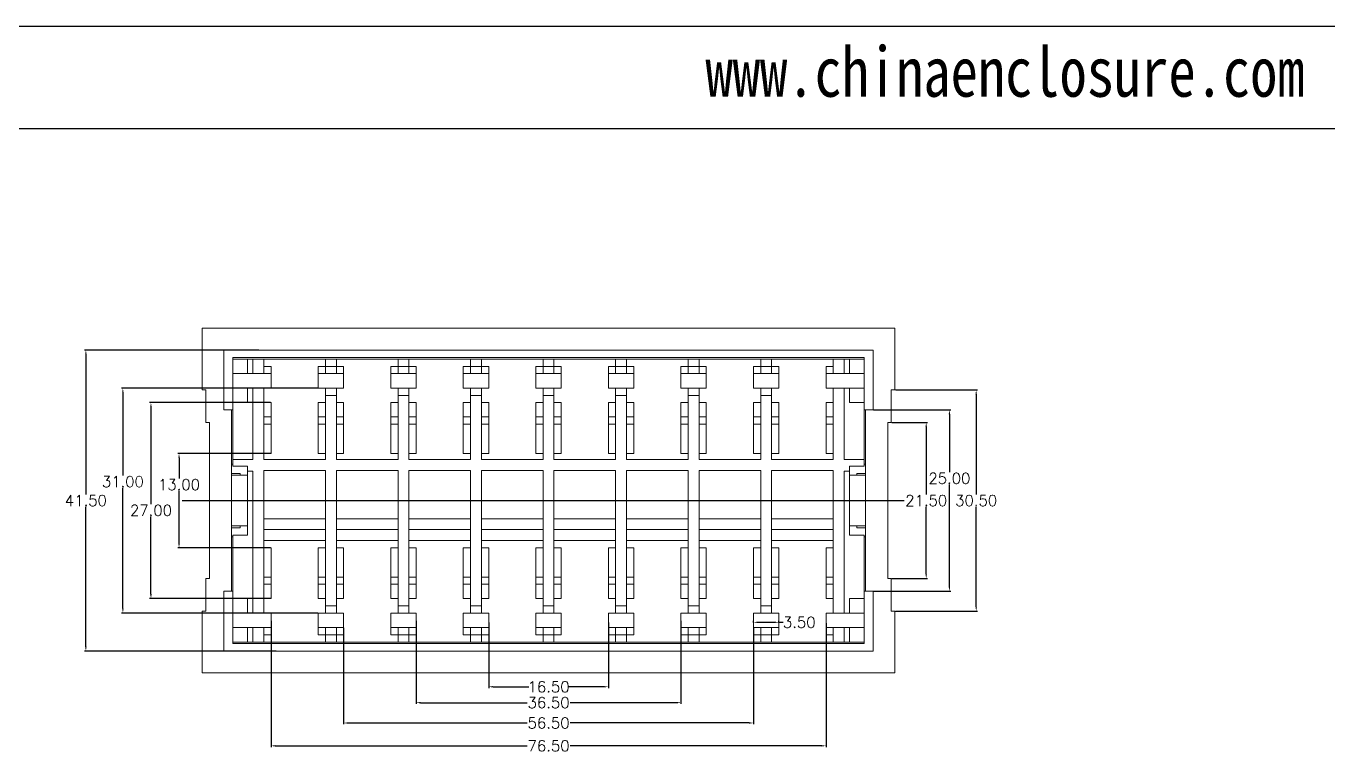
# Model space of a CAD drawing. Header units: inches. Extents: x 1113 to 3281, y 573 to 1166.
# Drawn here: x 1325.4 to 1504.9, y 1065.3 to 1165.5 of the extents above; entities that cross this region are included whole.
import ezdxf

# ---------------------------------------------------------------- set-up
doc = ezdxf.new("R2010")
doc.units = ezdxf.units.IN
doc.layers.add('文字', color=81, linetype='Continuous')
doc.styles.get("Standard").update_dxf_attribs({"font": 'txt', "bigfont": 'gbcbig.shx'})
doc.styles.add('宋体', font='', dxfattribs={"width": 0.8, "height": 3.5})
doc.styles.get('宋体').set_extended_font_data('SimSun')
doc.dimstyles.new('2', dxfattribs={"dimtxt": 1.5, "dimasz": 0.6, "dimexe": 0.18, "dimexo": 0.0625, "dimgap": 0.09, "dimtad": 0, "dimtih": 1, "dimtoh": 1, "dimzin": 0, "dimdsep": 46, "dimtxsty": 'Standard', "dimcen": 0, "dimadec": 0, "dimazin": 2, "dimtfac": 1, "dimtofl": 0, "dimtmove": 0, "dimatfit": 3, "dimfxl": 0, "dimtolj": 1, "dimtzin": 0, "dimarcsym": 0})

# ---------------------------------------------------------------- blocks, each defined once
blk = doc.blocks.new('*D321')
at = {"color": 0, "lineweight": -2, "transparency": 16777216}
for p, q in [((1445.24, 1115.36), (1456.56, 1115.36)), ((1456.38, 1114.76), (1456.38, 1100.95)), ((1456.38, 1085.46), (1456.38, 1099.27)), ((1445.24, 1084.86), (1456.56, 1084.86))]:
    blk.add_line(p, q, dxfattribs=at)
at = {"color": 0, "transparency": 16777216}
for points in [[(1456.28, 1114.76), (1456.48, 1114.76), (1456.38, 1115.36)], [(1456.28, 1085.46), (1456.48, 1085.46), (1456.38, 1084.86)]]:
    blk.add_solid(points, dxfattribs=at)
at = {"layer": 'Defpoints', "color": 0, "transparency": 16777216}
for p in [(1445.18, 1115.36), (1456.38, 1115.36), (1445.18, 1084.86)]:
    blk.add_point(p, dxfattribs=at)
at = {"color": 0, "transparency": 16777216, "insert": (1456.38, 1100.11), "char_height": 1.5, "attachment_point": 5}
blk.add_mtext('\\A1;30.50', dxfattribs=at)
blk = doc.blocks.new('*D322')
at = {"color": 0, "lineweight": -2, "transparency": 16777216}
for p, q in [((1444.74, 1110.86), (1449.67, 1110.86)), ((1449.49, 1110.26), (1449.49, 1100.95)), ((1449.49, 1089.96), (1449.49, 1099.27)), ((1444.74, 1089.36), (1449.67, 1089.36))]:
    blk.add_line(p, q, dxfattribs=at)
at = {"color": 0, "transparency": 16777216}
for points in [[(1449.39, 1110.26), (1449.59, 1110.26), (1449.49, 1110.86)], [(1449.39, 1089.96), (1449.59, 1089.96), (1449.49, 1089.36)]]:
    blk.add_solid(points, dxfattribs=at)
at = {"layer": 'Defpoints', "color": 0, "transparency": 16777216}
for p in [(1444.68, 1110.86), (1449.49, 1110.86), (1444.68, 1089.36)]:
    blk.add_point(p, dxfattribs=at)
at = {"color": 0, "transparency": 16777216, "insert": (1449.49, 1100.11), "char_height": 1.5, "attachment_point": 5}
blk.add_mtext('\\A1;21.50', dxfattribs=at)
blk = doc.blocks.new('*D323')
at = {"color": 0, "lineweight": -2, "transparency": 16777216}
for p, q in [((1442.24, 1112.61), (1452.87, 1112.61)), ((1452.69, 1112.01), (1452.69, 1104.01)), ((1452.69, 1088.21), (1452.69, 1102.33)), ((1442.24, 1087.61), (1452.87, 1087.61))]:
    blk.add_line(p, q, dxfattribs=at)
at = {"color": 0, "transparency": 16777216}
for points in [[(1452.59, 1112.01), (1452.79, 1112.01), (1452.69, 1112.61)], [(1452.59, 1088.21), (1452.79, 1088.21), (1452.69, 1087.61)]]:
    blk.add_solid(points, dxfattribs=at)
at = {"layer": 'Defpoints', "color": 0, "transparency": 16777216}
for p in [(1442.18, 1112.61), (1452.69, 1112.61), (1442.18, 1087.61)]:
    blk.add_point(p, dxfattribs=at)
at = {"color": 0, "transparency": 16777216, "insert": (1452.69, 1103.17), "char_height": 1.5, "attachment_point": 5}
blk.add_mtext('\\A1;25.00', dxfattribs=at)
blk = doc.blocks.new('*D325')
at = {"color": 0, "lineweight": -2, "transparency": 16777216}
for p, q in [((1359.12, 1106.61), (1346.31, 1106.61)), ((1346.49, 1106.01), (1346.49, 1103.15)), ((1346.49, 1094.21), (1346.49, 1101.47)), ((1359.12, 1093.61), (1346.31, 1093.61))]:
    blk.add_line(p, q, dxfattribs=at)
at = {"color": 0, "transparency": 16777216}
for points in [[(1346.39, 1106.01), (1346.59, 1106.01), (1346.49, 1106.61)], [(1346.39, 1094.21), (1346.59, 1094.21), (1346.49, 1093.61)]]:
    blk.add_solid(points, dxfattribs=at)
at = {"layer": 'Defpoints', "color": 0, "transparency": 16777216}
for p in [(1346.49, 1106.61), (1359.18, 1106.61), (1359.18, 1093.61)]:
    blk.add_point(p, dxfattribs=at)
at = {"color": 0, "transparency": 16777216, "insert": (1346.49, 1102.31), "char_height": 1.5, "attachment_point": 5}
blk.add_mtext('\\A1;13.00', dxfattribs=at)
blk = doc.blocks.new('*D326')
at = {"color": 0, "lineweight": -2, "transparency": 16777216}
for p, q in [((1359.12, 1113.61), (1342.44, 1113.61)), ((1342.62, 1113.01), (1342.62, 1099.6)), ((1342.62, 1087.21), (1342.62, 1097.92)), ((1359.12, 1086.61), (1342.44, 1086.61))]:
    blk.add_line(p, q, dxfattribs=at)
at = {"color": 0, "transparency": 16777216}
for points in [[(1342.52, 1113.01), (1342.72, 1113.01), (1342.62, 1113.61)], [(1342.52, 1087.21), (1342.72, 1087.21), (1342.62, 1086.61)]]:
    blk.add_solid(points, dxfattribs=at)
at = {"layer": 'Defpoints', "color": 0, "transparency": 16777216}
for p in [(1342.62, 1113.61), (1359.18, 1113.61), (1359.18, 1086.61)]:
    blk.add_point(p, dxfattribs=at)
at = {"color": 0, "transparency": 16777216, "insert": (1342.62, 1098.76), "char_height": 1.5, "attachment_point": 5}
blk.add_mtext('\\A1;27.00', dxfattribs=at)
blk = doc.blocks.new('*D327')
at = {"color": 0, "lineweight": -2, "transparency": 16777216}
for p, q in [((1365.62, 1115.61), (1338.57, 1115.61)), ((1338.75, 1115.01), (1338.75, 1103.56)), ((1338.75, 1085.21), (1338.75, 1101.88)), ((1365.62, 1084.61), (1338.57, 1084.61))]:
    blk.add_line(p, q, dxfattribs=at)
at = {"color": 0, "transparency": 16777216}
for points in [[(1338.65, 1115.01), (1338.85, 1115.01), (1338.75, 1115.61)], [(1338.65, 1085.21), (1338.85, 1085.21), (1338.75, 1084.61)]]:
    blk.add_solid(points, dxfattribs=at)
at = {"layer": 'Defpoints', "color": 0, "transparency": 16777216}
for p in [(1365.68, 1115.61), (1338.75, 1084.61), (1365.68, 1084.61)]:
    blk.add_point(p, dxfattribs=at)
at = {"color": 0, "transparency": 16777216, "insert": (1338.75, 1102.72), "char_height": 1.5, "attachment_point": 5}
blk.add_mtext('\\A1;31.00', dxfattribs=at)
blk = doc.blocks.new('*D328')
at = {"color": 0, "lineweight": -2, "transparency": 16777216}
for p, q in [((1357.47, 1120.86), (1333.47, 1120.86)), ((1333.65, 1120.26), (1333.65, 1100.95)), ((1333.65, 1079.96), (1333.65, 1099.27)), ((1359.9, 1079.36), (1333.47, 1079.36))]:
    blk.add_line(p, q, dxfattribs=at)
at = {"color": 0, "transparency": 16777216}
for points in [[(1333.55, 1120.26), (1333.75, 1120.26), (1333.65, 1120.86)], [(1333.55, 1079.96), (1333.75, 1079.96), (1333.65, 1079.36)]]:
    blk.add_solid(points, dxfattribs=at)
at = {"layer": 'Defpoints', "color": 0, "transparency": 16777216}
for p in [(1333.65, 1120.86), (1357.53, 1120.86), (1359.96, 1079.36)]:
    blk.add_point(p, dxfattribs=at)
at = {"color": 0, "transparency": 16777216, "insert": (1333.65, 1100.11), "char_height": 1.5, "attachment_point": 5}
blk.add_mtext('\\A1;41.50', dxfattribs=at)
blk = doc.blocks.new('*D331')
at = {"color": 0, "lineweight": -2, "transparency": 16777216}
for p, q in [((1389.18, 1083.3), (1389.18, 1074.26)), ((1405.68, 1083.3), (1405.68, 1074.26)), ((1389.78, 1074.44), (1394.71, 1074.44)), ((1405.08, 1074.44), (1400.14, 1074.44))]:
    blk.add_line(p, q, dxfattribs=at)
at = {"color": 0, "transparency": 16777216}
for points in [[(1389.78, 1074.54), (1389.78, 1074.34), (1389.18, 1074.44)], [(1405.08, 1074.54), (1405.08, 1074.34), (1405.68, 1074.44)]]:
    blk.add_solid(points, dxfattribs=at)
at = {"layer": 'Defpoints', "color": 0, "transparency": 16777216}
for p in [(1389.18, 1083.36), (1405.68, 1083.36), (1405.68, 1074.44)]:
    blk.add_point(p, dxfattribs=at)
at = {"color": 0, "transparency": 16777216, "insert": (1397.43, 1074.44), "char_height": 1.5, "attachment_point": 5}
blk.add_mtext('\\A1;16.50', dxfattribs=at)
blk = doc.blocks.new('*D332')
at = {"color": 0, "lineweight": -2, "transparency": 16777216}
for p, q in [((1379.18, 1083.55), (1379.18, 1072.07)), ((1415.68, 1083.55), (1415.68, 1072.07)), ((1379.78, 1072.25), (1394.46, 1072.25)), ((1415.08, 1072.25), (1400.39, 1072.25))]:
    blk.add_line(p, q, dxfattribs=at)
at = {"color": 0, "transparency": 16777216}
for points in [[(1379.78, 1072.35), (1379.78, 1072.15), (1379.18, 1072.25)], [(1415.08, 1072.35), (1415.08, 1072.15), (1415.68, 1072.25)]]:
    blk.add_solid(points, dxfattribs=at)
at = {"layer": 'Defpoints', "color": 0, "transparency": 16777216}
for p in [(1379.18, 1083.61), (1415.68, 1083.61), (1415.68, 1072.25)]:
    blk.add_point(p, dxfattribs=at)
at = {"color": 0, "transparency": 16777216, "insert": (1397.43, 1072.25), "char_height": 1.5, "attachment_point": 5}
blk.add_mtext('\\A1;36.50', dxfattribs=at)
blk = doc.blocks.new('*D333')
at = {"color": 0, "lineweight": -2, "transparency": 16777216}
for p, q in [((1369.18, 1082.55), (1369.18, 1069.27)), ((1425.68, 1082.55), (1425.68, 1069.27)), ((1369.78, 1069.45), (1394.46, 1069.45)), ((1425.08, 1069.45), (1400.39, 1069.45))]:
    blk.add_line(p, q, dxfattribs=at)
at = {"color": 0, "transparency": 16777216}
for points in [[(1369.78, 1069.55), (1369.78, 1069.35), (1369.18, 1069.45)], [(1425.08, 1069.55), (1425.08, 1069.35), (1425.68, 1069.45)]]:
    blk.add_solid(points, dxfattribs=at)
at = {"layer": 'Defpoints', "color": 0, "transparency": 16777216}
for p in [(1369.18, 1082.61), (1425.68, 1082.61), (1369.18, 1069.45)]:
    blk.add_point(p, dxfattribs=at)
at = {"color": 0, "transparency": 16777216, "insert": (1397.43, 1069.45), "char_height": 1.5, "attachment_point": 5}
blk.add_mtext('\\A1;56.50', dxfattribs=at)
blk = doc.blocks.new('*D334')
at = {"color": 0, "lineweight": -2, "transparency": 16777216}
for p, q in [((1359.18, 1083.55), (1359.18, 1066.12)), ((1435.68, 1083.23), (1435.68, 1066.12)), ((1359.78, 1066.3), (1394.46, 1066.3)), ((1435.08, 1066.3), (1400.39, 1066.3))]:
    blk.add_line(p, q, dxfattribs=at)
at = {"color": 0, "transparency": 16777216}
for points in [[(1359.78, 1066.4), (1359.78, 1066.2), (1359.18, 1066.3)], [(1435.08, 1066.4), (1435.08, 1066.2), (1435.68, 1066.3)]]:
    blk.add_solid(points, dxfattribs=at)
at = {"layer": 'Defpoints', "color": 0, "transparency": 16777216}
for p in [(1359.18, 1083.61), (1435.68, 1083.29), (1359.18, 1066.3)]:
    blk.add_point(p, dxfattribs=at)
at = {"color": 0, "transparency": 16777216, "insert": (1397.43, 1066.3), "char_height": 1.5, "attachment_point": 5}
blk.add_mtext('\\A1;76.50', dxfattribs=at)
blk = doc.blocks.new('*D335')
at = {"color": 0, "lineweight": -2, "transparency": 16777216}
for p, q in [((1425.68, 1083.32), (1425.68, 1083.51)), ((1426.28, 1083.33), (1428.58, 1083.33)), ((1429.18, 1083.32), (1429.18, 1083.51)), ((1429.18, 1083.33), (1429.78, 1083.33))]:
    blk.add_line(p, q, dxfattribs=at)
at = {"color": 0, "transparency": 16777216}
for points in [[(1426.28, 1083.43), (1426.28, 1083.23), (1425.68, 1083.33)], [(1428.58, 1083.43), (1428.58, 1083.23), (1429.18, 1083.33)]]:
    blk.add_solid(points, dxfattribs=at)
at = {"layer": 'Defpoints', "color": 0, "transparency": 16777216}
for p in [(1425.68, 1083.25), (1429.18, 1083.33), (1429.18, 1083.25)]:
    blk.add_point(p, dxfattribs=at)
at = {"color": 0, "transparency": 16777216, "insert": (1431.99, 1083.33), "char_height": 1.5, "attachment_point": 5}
blk.add_mtext('\\A1;3.50', dxfattribs=at)

msp = doc.modelspace()

# ---------------------------------------------------------------- linework, layer by layer
for p, q in [((1113.004, 1165.525), (1951.065, 1165.525)), ((1134.689, 1151.416), (1936.956, 1151.416))]:
    msp.add_line(p, q)
at = {"color": 7, "linetype": 'Continuous', "lineweight": 15}
for p, q in [((1349.68, 1123.862), (1349.68, 1115.362)), ((1445.18, 1123.862), (1349.68, 1123.862)), ((1445.18, 1115.362), (1445.18, 1123.862)), ((1442.18, 1120.862), (1352.68, 1120.862)), ((1352.68, 1120.862), (1352.68, 1112.612)), ((1442.18, 1112.612), (1442.18, 1120.862)), ((1440.93, 1119.812), (1353.93, 1119.812)), ((1353.93, 1112.612), (1353.93, 1119.812)), ((1353.93, 1119.612), (1440.93, 1119.612)), ((1355.93, 1119.612), (1355.93, 1117.612)), ((1356.68, 1117.612), (1356.68, 1119.612)), ((1358.18, 1117.612), (1358.18, 1119.612)), ((1359.18, 1118.612), (1358.18, 1118.612)), ((1359.18, 1117.612), (1359.18, 1118.612)), ((1365.68, 1118.612), (1366.68, 1118.612)), ((1365.68, 1117.612), (1365.68, 1118.612)), ((1366.68, 1119.612), (1366.68, 1118.612)), ((1366.68, 1118.612), (1368.18, 1118.612)), ((1366.68, 1117.612), (1366.68, 1118.612)), ((1368.18, 1118.612), (1368.18, 1119.612)), ((1368.18, 1118.612), (1368.18, 1117.612)), ((1369.18, 1118.612), (1368.18, 1118.612)), ((1369.18, 1117.612), (1369.18, 1118.612)), ((1375.68, 1117.612), (1375.68, 1118.612)), ((1375.68, 1118.612), (1376.68, 1118.612)), ((1376.68, 1119.612), (1376.68, 1118.612)), ((1376.68, 1118.612), (1378.18, 1118.612)), ((1376.68, 1117.612), (1376.68, 1118.612)), ((1378.18, 1118.612), (1378.18, 1119.612)), ((1378.18, 1118.612), (1378.18, 1117.612)), ((1379.18, 1118.612), (1378.18, 1118.612)), ((1379.18, 1117.612), (1379.18, 1118.612)), ((1385.68, 1118.612), (1386.68, 1118.612)), ((1385.68, 1117.612), (1385.68, 1118.612)), ((1386.68, 1119.612), (1386.68, 1118.612)), ((1386.68, 1118.612), (1388.18, 1118.612)), ((1386.68, 1117.612), (1386.68, 1118.612)), ((1388.18, 1118.612), (1388.18, 1119.612)), ((1388.18, 1118.612), (1388.18, 1117.612)), ((1389.18, 1118.612), (1388.18, 1118.612)), ((1389.18, 1117.612), (1389.18, 1118.612)), ((1395.68, 1118.612), (1396.68, 1118.612)), ((1395.68, 1117.612), (1395.68, 1118.612)), ((1396.68, 1119.612), (1396.68, 1118.612)), ((1396.68, 1118.612), (1398.18, 1118.612)), ((1396.68, 1117.612), (1396.68, 1118.612)), ((1398.18, 1119.612), (1398.18, 1118.612)), ((1398.18, 1118.612), (1398.18, 1117.612)), ((1399.18, 1118.612), (1398.18, 1118.612)), ((1399.18, 1117.612), (1399.18, 1118.612)), ((1405.68, 1118.612), (1406.68, 1118.612)), ((1405.68, 1117.612), (1405.68, 1118.612)), ((1406.68, 1118.612), (1406.68, 1119.612)), ((1406.68, 1118.612), (1408.18, 1118.612)), ((1406.68, 1117.612), (1406.68, 1118.612)), ((1408.18, 1119.612), (1408.18, 1118.612)), ((1408.18, 1118.612), (1408.18, 1117.612)), ((1409.18, 1118.612), (1408.18, 1118.612)), ((1409.18, 1117.612), (1409.18, 1118.612)), ((1415.68, 1117.612), (1415.68, 1118.612)), ((1415.68, 1118.612), (1416.68, 1118.612)), ((1416.68, 1118.612), (1416.68, 1119.612)), ((1416.68, 1118.612), (1418.18, 1118.612)), ((1416.68, 1117.612), (1416.68, 1118.612)), ((1418.18, 1119.612), (1418.18, 1118.612)), ((1418.18, 1118.612), (1418.18, 1117.612)), ((1419.18, 1118.612), (1418.18, 1118.612)), ((1419.18, 1117.612), (1419.18, 1118.612)), ((1425.68, 1118.612), (1426.68, 1118.612)), ((1425.68, 1117.612), (1425.68, 1118.612)), ((1426.68, 1118.612), (1426.68, 1119.612)), ((1426.68, 1118.612), (1428.18, 1118.612)), ((1426.68, 1117.612), (1426.68, 1118.612)), ((1428.18, 1119.612), (1428.18, 1118.612)), ((1428.18, 1118.612), (1428.18, 1117.612)), ((1429.18, 1118.612), (1428.18, 1118.612)), ((1429.18, 1117.612), (1429.18, 1118.612)), ((1435.68, 1117.612), (1435.68, 1118.612)), ((1435.68, 1118.612), (1436.68, 1118.612)), ((1436.68, 1117.612), (1436.68, 1119.612)), ((1438.18, 1117.612), (1438.18, 1119.612)), ((1438.93, 1117.612), (1438.93, 1119.612)), ((1440.93, 1119.812), (1440.93, 1112.612)), ((1355.93, 1117.612), (1353.93, 1117.612)), ((1356.68, 1117.612), (1355.93, 1117.612)), ((1356.68, 1117.612), (1358.18, 1117.612)), ((1359.18, 1117.612), (1358.18, 1117.612)), ((1359.18, 1115.612), (1359.18, 1117.612)), ((1365.68, 1117.612), (1366.68, 1117.612)), ((1365.68, 1115.612), (1365.68, 1117.612)), ((1368.18, 1117.612), (1366.68, 1117.612)), ((1369.18, 1117.612), (1368.18, 1117.612)), ((1369.18, 1115.612), (1369.18, 1117.612)), ((1375.68, 1117.612), (1376.68, 1117.612)), ((1375.68, 1115.612), (1375.68, 1117.612)), ((1378.18, 1117.612), (1376.68, 1117.612)), ((1379.18, 1117.612), (1378.18, 1117.612)), ((1379.18, 1115.612), (1379.18, 1117.612)), ((1385.68, 1117.612), (1386.68, 1117.612)), ((1385.68, 1115.612), (1385.68, 1117.612)), ((1388.18, 1117.612), (1386.68, 1117.612)), ((1389.18, 1117.612), (1388.18, 1117.612)), ((1389.18, 1115.612), (1389.18, 1117.612)), ((1395.68, 1117.612), (1396.68, 1117.612)), ((1395.68, 1115.612), (1395.68, 1117.612)), ((1398.18, 1117.612), (1396.68, 1117.612)), ((1399.18, 1117.612), (1398.18, 1117.612)), ((1399.18, 1115.612), (1399.18, 1117.612)), ((1405.68, 1117.612), (1406.68, 1117.612)), ((1405.68, 1115.612), (1405.68, 1117.612)), ((1408.18, 1117.612), (1406.68, 1117.612)), ((1409.18, 1117.612), (1408.18, 1117.612)), ((1409.18, 1115.612), (1409.18, 1117.612)), ((1415.68, 1117.612), (1416.68, 1117.612)), ((1415.68, 1115.612), (1415.68, 1117.612)), ((1418.18, 1117.612), (1416.68, 1117.612)), ((1419.18, 1117.612), (1418.18, 1117.612)), ((1419.18, 1115.612), (1419.18, 1117.612)), ((1425.68, 1117.612), (1426.68, 1117.612)), ((1425.68, 1115.612), (1425.68, 1117.612)), ((1428.18, 1117.612), (1426.68, 1117.612)), ((1429.18, 1117.612), (1428.18, 1117.612)), ((1429.18, 1115.612), (1429.18, 1117.612)), ((1435.68, 1117.612), (1436.68, 1117.612)), ((1435.68, 1115.612), (1435.68, 1117.612)), ((1436.68, 1117.612), (1438.18, 1117.612)), ((1438.18, 1117.612), (1438.93, 1117.612)), ((1440.93, 1117.612), (1438.93, 1117.612)), ((1349.68, 1115.362), (1350.18, 1115.362)), ((1350.18, 1110.862), (1350.18, 1115.362)), ((1353.93, 1115.612), (1355.93, 1115.612)), ((1355.93, 1115.612), (1355.93, 1113.612)), ((1355.93, 1115.612), (1356.68, 1115.612)), ((1356.68, 1105.762), (1356.68, 1115.612)), ((1358.18, 1115.612), (1356.68, 1115.612)), ((1358.18, 1105.762), (1358.18, 1115.612)), ((1359.18, 1115.612), (1358.18, 1115.612)), ((1365.68, 1115.612), (1366.68, 1115.612)), ((1366.68, 1115.612), (1368.18, 1115.612)), ((1366.68, 1114.612), (1366.68, 1115.612)), ((1368.18, 1114.612), (1366.68, 1114.612)), ((1366.68, 1114.612), (1366.68, 1105.762)), ((1368.18, 1115.612), (1368.18, 1114.612)), ((1369.18, 1115.612), (1368.18, 1115.612)), ((1368.18, 1105.762), (1368.18, 1114.612)), ((1375.68, 1115.612), (1376.68, 1115.612)), ((1376.68, 1115.612), (1378.18, 1115.612)), ((1376.68, 1114.612), (1376.68, 1115.612)), ((1376.68, 1114.612), (1376.68, 1105.762)), ((1378.18, 1114.612), (1376.68, 1114.612)), ((1378.18, 1115.612), (1378.18, 1114.612)), ((1379.18, 1115.612), (1378.18, 1115.612)), ((1378.18, 1105.762), (1378.18, 1114.612)), ((1385.68, 1115.612), (1386.68, 1115.612)), ((1386.68, 1115.612), (1388.18, 1115.612)), ((1386.68, 1114.612), (1386.68, 1115.612)), ((1386.68, 1114.612), (1386.68, 1105.762)), ((1388.18, 1114.612), (1386.68, 1114.612)), ((1388.18, 1115.612), (1388.18, 1114.612)), ((1389.18, 1115.612), (1388.18, 1115.612)), ((1388.18, 1105.762), (1388.18, 1114.612)), ((1395.68, 1115.612), (1396.68, 1115.612)), ((1396.68, 1115.612), (1398.18, 1115.612)), ((1396.68, 1114.612), (1396.68, 1115.612)), ((1398.18, 1114.612), (1396.68, 1114.612)), ((1396.68, 1114.612), (1396.68, 1105.762)), ((1398.18, 1115.612), (1398.18, 1114.612)), ((1399.18, 1115.612), (1398.18, 1115.612)), ((1398.18, 1114.612), (1398.18, 1105.762)), ((1405.68, 1115.612), (1406.68, 1115.612)), ((1406.68, 1115.612), (1408.18, 1115.612)), ((1406.68, 1114.612), (1406.68, 1115.612)), ((1406.68, 1105.762), (1406.68, 1114.612)), ((1408.18, 1114.612), (1406.68, 1114.612)), ((1408.18, 1115.612), (1408.18, 1114.612)), ((1409.18, 1115.612), (1408.18, 1115.612)), ((1408.18, 1114.612), (1408.18, 1105.762)), ((1415.68, 1115.612), (1416.68, 1115.612)), ((1416.68, 1115.612), (1418.18, 1115.612)), ((1416.68, 1114.612), (1416.68, 1115.612)), ((1416.68, 1105.762), (1416.68, 1114.612)), ((1418.18, 1114.612), (1416.68, 1114.612)), ((1418.18, 1115.612), (1418.18, 1114.612)), ((1419.18, 1115.612), (1418.18, 1115.612)), ((1418.18, 1114.612), (1418.18, 1105.762)), ((1425.68, 1115.612), (1426.68, 1115.612)), ((1426.68, 1115.612), (1428.18, 1115.612)), ((1426.68, 1114.612), (1426.68, 1115.612)), ((1428.18, 1114.612), (1426.68, 1114.612)), ((1426.68, 1105.762), (1426.68, 1114.612)), ((1428.18, 1115.612), (1428.18, 1114.612)), ((1429.18, 1115.612), (1428.18, 1115.612)), ((1428.18, 1114.612), (1428.18, 1105.762)), ((1435.68, 1115.612), (1436.68, 1115.612)), ((1436.68, 1105.762), (1436.68, 1115.612)), ((1438.18, 1115.612), (1436.68, 1115.612)), ((1438.18, 1105.762), (1438.18, 1115.612)), ((1438.18, 1115.612), (1438.93, 1115.612)), ((1438.93, 1115.612), (1440.93, 1115.612)), ((1438.93, 1113.612), (1438.93, 1115.612)), ((1444.68, 1115.362), (1445.18, 1115.362)), ((1444.68, 1110.862), (1444.68, 1115.362)), ((1353.93, 1113.612), (1355.93, 1113.612)), ((1359.18, 1113.612), (1358.18, 1113.612)), ((1359.18, 1111.656), (1359.18, 1113.612)), ((1365.68, 1113.612), (1366.68, 1113.612)), ((1365.68, 1111.656), (1365.68, 1113.612)), ((1369.18, 1113.612), (1368.18, 1113.612)), ((1369.18, 1111.656), (1369.18, 1113.612)), ((1375.68, 1113.612), (1376.68, 1113.612)), ((1375.68, 1111.656), (1375.68, 1113.612)), ((1379.18, 1113.612), (1378.18, 1113.612)), ((1379.18, 1111.656), (1379.18, 1113.612)), ((1385.68, 1113.612), (1386.68, 1113.612)), ((1385.68, 1111.656), (1385.68, 1113.612)), ((1389.18, 1113.612), (1388.18, 1113.612)), ((1389.18, 1111.656), (1389.18, 1113.612)), ((1395.68, 1113.612), (1396.68, 1113.612)), ((1395.68, 1111.656), (1395.68, 1113.612)), ((1399.18, 1113.612), (1398.18, 1113.612)), ((1399.18, 1111.656), (1399.18, 1113.612)), ((1405.68, 1113.612), (1406.68, 1113.612)), ((1405.68, 1111.656), (1405.68, 1113.612)), ((1409.18, 1113.612), (1408.18, 1113.612)), ((1409.18, 1111.656), (1409.18, 1113.612)), ((1415.68, 1113.612), (1416.68, 1113.612)), ((1415.68, 1111.656), (1415.68, 1113.612)), ((1419.18, 1113.612), (1418.18, 1113.612)), ((1419.18, 1111.656), (1419.18, 1113.612)), ((1425.68, 1113.612), (1426.68, 1113.612)), ((1425.68, 1111.656), (1425.68, 1113.612)), ((1429.18, 1113.612), (1428.18, 1113.612)), ((1429.18, 1111.656), (1429.18, 1113.612)), ((1435.68, 1113.612), (1436.68, 1113.612)), ((1435.68, 1111.656), (1435.68, 1113.612)), ((1440.93, 1113.612), (1438.93, 1113.612)), ((1352.68, 1112.612), (1353.93, 1112.612)), ((1353.73, 1087.612), (1353.73, 1112.612)), ((1353.93, 1105.112), (1353.93, 1112.612)), ((1359.18, 1111.656), (1358.18, 1111.656)), ((1359.18, 1110.656), (1359.18, 1111.656)), ((1365.68, 1111.656), (1366.68, 1111.656)), ((1365.68, 1110.656), (1365.68, 1111.656)), ((1369.18, 1111.656), (1368.18, 1111.656)), ((1369.18, 1110.656), (1369.18, 1111.656)), ((1375.68, 1111.656), (1376.68, 1111.656)), ((1375.68, 1110.656), (1375.68, 1111.656)), ((1379.18, 1111.656), (1378.18, 1111.656)), ((1379.18, 1110.656), (1379.18, 1111.656)), ((1385.68, 1111.656), (1386.68, 1111.656)), ((1385.68, 1110.656), (1385.68, 1111.656)), ((1389.18, 1111.656), (1388.18, 1111.656)), ((1389.18, 1110.656), (1389.18, 1111.656)), ((1395.68, 1111.656), (1396.68, 1111.656)), ((1395.68, 1110.656), (1395.68, 1111.656)), ((1399.18, 1111.656), (1398.18, 1111.656)), ((1399.18, 1110.656), (1399.18, 1111.656)), ((1405.68, 1111.656), (1406.68, 1111.656)), ((1405.68, 1110.656), (1405.68, 1111.656)), ((1409.18, 1111.656), (1408.18, 1111.656)), ((1409.18, 1110.656), (1409.18, 1111.656)), ((1415.68, 1111.656), (1416.68, 1111.656)), ((1415.68, 1110.656), (1415.68, 1111.656)), ((1419.18, 1111.656), (1418.18, 1111.656)), ((1419.18, 1110.656), (1419.18, 1111.656)), ((1425.68, 1111.656), (1426.68, 1111.656)), ((1425.68, 1110.656), (1425.68, 1111.656)), ((1429.18, 1111.656), (1428.18, 1111.656)), ((1429.18, 1110.656), (1429.18, 1111.656)), ((1435.68, 1111.656), (1436.68, 1111.656)), ((1435.68, 1110.656), (1435.68, 1111.656)), ((1440.93, 1112.612), (1442.18, 1112.612)), ((1440.93, 1112.612), (1440.93, 1105.112)), ((1441.13, 1087.612), (1441.13, 1112.612)), ((1350.18, 1110.862), (1350.68, 1110.862)), ((1350.68, 1089.362), (1350.68, 1110.862)), ((1359.18, 1110.656), (1358.18, 1110.656)), ((1359.18, 1106.612), (1359.18, 1110.656)), ((1365.68, 1110.656), (1366.68, 1110.656)), ((1365.68, 1106.612), (1365.68, 1110.656)), ((1369.18, 1110.656), (1368.18, 1110.656)), ((1369.18, 1106.612), (1369.18, 1110.656)), ((1375.68, 1110.656), (1376.68, 1110.656)), ((1375.68, 1106.612), (1375.68, 1110.656)), ((1379.18, 1110.656), (1378.18, 1110.656)), ((1379.18, 1106.612), (1379.18, 1110.656)), ((1385.68, 1110.656), (1386.68, 1110.656)), ((1385.68, 1106.612), (1385.68, 1110.656)), ((1389.18, 1110.656), (1388.18, 1110.656)), ((1389.18, 1106.612), (1389.18, 1110.656)), ((1395.68, 1110.656), (1396.68, 1110.656)), ((1395.68, 1106.612), (1395.68, 1110.656)), ((1399.18, 1110.656), (1398.18, 1110.656)), ((1399.18, 1106.612), (1399.18, 1110.656)), ((1405.68, 1110.656), (1406.68, 1110.656)), ((1405.68, 1106.612), (1405.68, 1110.656)), ((1409.18, 1110.656), (1408.18, 1110.656)), ((1409.18, 1106.612), (1409.18, 1110.656)), ((1415.68, 1110.656), (1416.68, 1110.656)), ((1415.68, 1106.612), (1415.68, 1110.656)), ((1419.18, 1110.656), (1418.18, 1110.656)), ((1419.18, 1106.612), (1419.18, 1110.656)), ((1425.68, 1110.656), (1426.68, 1110.656)), ((1425.68, 1106.612), (1425.68, 1110.656)), ((1429.18, 1110.656), (1428.18, 1110.656)), ((1429.18, 1106.612), (1429.18, 1110.656)), ((1435.68, 1110.656), (1436.68, 1110.656)), ((1435.68, 1106.612), (1435.68, 1110.656)), ((1444.18, 1110.862), (1444.68, 1110.862)), ((1444.18, 1089.362), (1444.18, 1110.862)), ((1353.93, 1105.762), (1356.68, 1105.762)), ((1359.18, 1106.612), (1358.18, 1106.612)), ((1358.18, 1105.762), (1366.68, 1105.762)), ((1365.68, 1106.612), (1366.68, 1106.612)), ((1369.18, 1106.612), (1368.18, 1106.612)), ((1368.18, 1105.762), (1376.68, 1105.762)), ((1375.68, 1106.612), (1376.68, 1106.612)), ((1379.18, 1106.612), (1378.18, 1106.612)), ((1378.18, 1105.762), (1386.68, 1105.762)), ((1385.68, 1106.612), (1386.68, 1106.612)), ((1389.18, 1106.612), (1388.18, 1106.612)), ((1388.18, 1105.762), (1396.68, 1105.762)), ((1395.68, 1106.612), (1396.68, 1106.612)), ((1399.18, 1106.612), (1398.18, 1106.612)), ((1398.18, 1105.762), (1406.68, 1105.762)), ((1405.68, 1106.612), (1406.68, 1106.612)), ((1409.18, 1106.612), (1408.18, 1106.612)), ((1408.18, 1105.762), (1416.68, 1105.762)), ((1415.68, 1106.612), (1416.68, 1106.612)), ((1419.18, 1106.612), (1418.18, 1106.612)), ((1418.18, 1105.762), (1426.68, 1105.762)), ((1425.68, 1106.612), (1426.68, 1106.612)), ((1429.18, 1106.612), (1428.18, 1106.612)), ((1428.18, 1105.762), (1436.68, 1105.762)), ((1435.68, 1106.612), (1436.68, 1106.612)), ((1440.93, 1105.762), (1438.18, 1105.762)), ((1353.93, 1105.112), (1353.73, 1105.112)), ((1353.73, 1103.862), (1354.93, 1103.862)), ((1353.93, 1104.862), (1353.93, 1105.112)), ((1353.93, 1104.862), (1355.93, 1104.862)), ((1354.93, 1103.862), (1354.93, 1103.612)), ((1355.93, 1103.612), (1355.93, 1104.862)), ((1356.68, 1104.172), (1355.93, 1104.172)), ((1356.68, 1084.612), (1356.68, 1104.172)), ((1358.18, 1104.262), (1366.68, 1104.262)), ((1358.18, 1084.612), (1358.18, 1104.262)), ((1366.68, 1104.262), (1366.68, 1085.612)), ((1368.18, 1104.262), (1376.68, 1104.262)), ((1368.18, 1085.612), (1368.18, 1104.262)), ((1376.68, 1104.262), (1376.68, 1085.612)), ((1378.18, 1104.262), (1386.68, 1104.262)), ((1378.18, 1085.612), (1378.18, 1104.262)), ((1386.68, 1104.262), (1386.68, 1085.612)), ((1388.18, 1104.262), (1396.68, 1104.262)), ((1388.18, 1085.612), (1388.18, 1104.262)), ((1396.68, 1104.262), (1396.68, 1085.612)), ((1406.68, 1104.262), (1398.18, 1104.262)), ((1398.18, 1104.262), (1398.18, 1085.612)), ((1406.68, 1085.612), (1406.68, 1104.262)), ((1416.68, 1104.262), (1408.18, 1104.262)), ((1408.18, 1104.262), (1408.18, 1085.612)), ((1416.68, 1085.612), (1416.68, 1104.262)), ((1426.68, 1104.262), (1418.18, 1104.262)), ((1418.18, 1104.262), (1418.18, 1085.612)), ((1426.68, 1085.612), (1426.68, 1104.262)), ((1436.68, 1104.262), (1428.18, 1104.262)), ((1428.18, 1104.262), (1428.18, 1085.612)), ((1436.68, 1084.612), (1436.68, 1104.262)), ((1438.18, 1104.172), (1438.93, 1104.172)), ((1438.18, 1084.612), (1438.18, 1104.172)), ((1440.93, 1104.862), (1438.93, 1104.862)), ((1438.93, 1103.612), (1438.93, 1104.862)), ((1441.13, 1103.862), (1439.93, 1103.862)), ((1439.93, 1103.862), (1439.93, 1103.612)), ((1441.13, 1105.112), (1440.93, 1105.112)), ((1440.93, 1104.862), (1440.93, 1105.112)), ((1353.73, 1103.612), (1355.93, 1103.612)), ((1355.93, 1103.612), (1355.93, 1096.612)), ((1438.93, 1096.612), (1438.93, 1103.612)), ((1441.13, 1103.612), (1438.93, 1103.612)), ((1355.93, 1096.612), (1353.73, 1096.612)), ((1354.93, 1096.612), (1354.93, 1096.362)), ((1355.93, 1095.362), (1355.93, 1096.612)), ((1358.18, 1097.612), (1366.68, 1097.612)), ((1368.18, 1097.612), (1376.68, 1097.612)), ((1378.18, 1097.612), (1386.68, 1097.612)), ((1388.18, 1097.612), (1396.68, 1097.612)), ((1406.68, 1097.612), (1398.18, 1097.612)), ((1416.68, 1097.612), (1408.18, 1097.612)), ((1426.68, 1097.612), (1418.18, 1097.612)), ((1436.68, 1097.612), (1428.18, 1097.612)), ((1438.93, 1096.612), (1441.13, 1096.612)), ((1438.93, 1095.362), (1438.93, 1096.612)), ((1439.93, 1096.612), (1439.93, 1096.362)), ((1354.93, 1096.362), (1353.73, 1096.362)), ((1353.93, 1095.112), (1353.73, 1095.112)), ((1353.93, 1095.362), (1355.93, 1095.362)), ((1353.93, 1095.112), (1353.93, 1095.362)), ((1353.93, 1087.612), (1353.93, 1095.112)), ((1366.68, 1096.112), (1358.18, 1096.112)), ((1376.68, 1096.112), (1368.18, 1096.112)), ((1386.68, 1096.112), (1378.18, 1096.112)), ((1396.68, 1096.112), (1388.18, 1096.112)), ((1398.18, 1096.112), (1406.68, 1096.112)), ((1408.18, 1096.112), (1416.68, 1096.112)), ((1418.18, 1096.112), (1426.68, 1096.112)), ((1428.18, 1096.112), (1436.68, 1096.112)), ((1440.93, 1095.362), (1438.93, 1095.362)), ((1439.93, 1096.362), (1441.13, 1096.362)), ((1440.93, 1095.112), (1440.93, 1095.362)), ((1440.93, 1095.112), (1441.13, 1095.112)), ((1440.93, 1095.112), (1440.93, 1087.612)), ((1366.68, 1094.612), (1358.18, 1094.612)), ((1359.18, 1093.612), (1358.18, 1093.612)), ((1359.18, 1093.612), (1359.18, 1089.567)), ((1365.68, 1093.612), (1366.68, 1093.612)), ((1365.68, 1093.612), (1365.68, 1089.567)), ((1376.68, 1094.612), (1368.18, 1094.612)), ((1369.18, 1093.612), (1368.18, 1093.612)), ((1369.18, 1093.612), (1369.18, 1089.567)), ((1375.68, 1093.612), (1376.68, 1093.612)), ((1375.68, 1093.612), (1375.68, 1089.567)), ((1386.68, 1094.612), (1378.18, 1094.612)), ((1379.18, 1093.612), (1378.18, 1093.612)), ((1379.18, 1093.612), (1379.18, 1089.567)), ((1385.68, 1093.612), (1386.68, 1093.612)), ((1385.68, 1093.612), (1385.68, 1089.567)), ((1396.68, 1094.612), (1388.18, 1094.612)), ((1389.18, 1093.612), (1388.18, 1093.612)), ((1389.18, 1093.612), (1389.18, 1089.567)), ((1395.68, 1093.612), (1396.68, 1093.612)), ((1395.68, 1093.612), (1395.68, 1089.567)), ((1398.18, 1094.612), (1406.68, 1094.612)), ((1399.18, 1093.612), (1398.18, 1093.612)), ((1399.18, 1093.612), (1399.18, 1089.567)), ((1405.68, 1093.612), (1406.68, 1093.612)), ((1405.68, 1093.612), (1405.68, 1089.567)), ((1408.18, 1094.612), (1416.68, 1094.612)), ((1409.18, 1093.612), (1408.18, 1093.612)), ((1409.18, 1093.612), (1409.18, 1089.567)), ((1415.68, 1093.612), (1416.68, 1093.612)), ((1415.68, 1093.612), (1415.68, 1089.567)), ((1418.18, 1094.612), (1426.68, 1094.612)), ((1419.18, 1093.612), (1418.18, 1093.612)), ((1419.18, 1093.612), (1419.18, 1089.567)), ((1425.68, 1093.612), (1426.68, 1093.612)), ((1425.68, 1093.612), (1425.68, 1089.567)), ((1428.18, 1094.612), (1436.68, 1094.612)), ((1429.18, 1093.612), (1428.18, 1093.612)), ((1429.18, 1093.612), (1429.18, 1089.567)), ((1435.68, 1093.612), (1436.68, 1093.612)), ((1435.68, 1093.612), (1435.68, 1089.567)), ((1359.18, 1089.567), (1358.18, 1089.567)), ((1359.18, 1089.567), (1359.18, 1088.567)), ((1365.68, 1089.567), (1366.68, 1089.567)), ((1365.68, 1089.567), (1365.68, 1088.567)), ((1369.18, 1089.567), (1368.18, 1089.567)), ((1369.18, 1089.567), (1369.18, 1088.567)), ((1375.68, 1089.567), (1375.68, 1088.567)), ((1375.68, 1089.567), (1376.68, 1089.567)), ((1379.18, 1089.567), (1378.18, 1089.567)), ((1379.18, 1089.567), (1379.18, 1088.567)), ((1385.68, 1089.567), (1385.68, 1088.567)), ((1385.68, 1089.567), (1386.68, 1089.567)), ((1389.18, 1089.567), (1388.18, 1089.567)), ((1389.18, 1089.567), (1389.18, 1088.567)), ((1395.68, 1089.567), (1396.68, 1089.567)), ((1395.68, 1089.567), (1395.68, 1088.567)), ((1399.18, 1089.567), (1398.18, 1089.567)), ((1399.18, 1089.567), (1399.18, 1088.567)), ((1405.68, 1089.567), (1405.68, 1088.567)), ((1405.68, 1089.567), (1406.68, 1089.567)), ((1409.18, 1089.567), (1408.18, 1089.567)), ((1409.18, 1089.567), (1409.18, 1088.567)), ((1415.68, 1089.567), (1416.68, 1089.567)), ((1415.68, 1089.567), (1415.68, 1088.567)), ((1419.18, 1089.567), (1418.18, 1089.567)), ((1419.18, 1089.567), (1419.18, 1088.567)), ((1425.68, 1089.567), (1426.68, 1089.567)), ((1425.68, 1089.567), (1425.68, 1088.567)), ((1429.18, 1089.567), (1428.18, 1089.567)), ((1429.18, 1089.567), (1429.18, 1088.567)), ((1435.68, 1089.567), (1436.68, 1089.567)), ((1435.68, 1089.567), (1435.68, 1088.567)), ((1350.18, 1084.862), (1350.18, 1089.362)), ((1350.68, 1089.362), (1350.18, 1089.362)), ((1352.68, 1087.612), (1352.68, 1079.362)), ((1353.93, 1087.612), (1352.68, 1087.612)), ((1353.93, 1080.412), (1353.93, 1087.612)), ((1359.18, 1088.567), (1358.18, 1088.567)), ((1359.18, 1088.567), (1359.18, 1086.612)), ((1365.68, 1088.567), (1366.68, 1088.567)), ((1365.68, 1088.567), (1365.68, 1086.612)), ((1369.18, 1088.567), (1368.18, 1088.567)), ((1369.18, 1088.567), (1369.18, 1086.612)), ((1375.68, 1088.567), (1376.68, 1088.567)), ((1375.68, 1088.567), (1375.68, 1086.612)), ((1379.18, 1088.567), (1378.18, 1088.567)), ((1379.18, 1088.567), (1379.18, 1086.612)), ((1385.68, 1088.567), (1386.68, 1088.567)), ((1385.68, 1088.567), (1385.68, 1086.612)), ((1389.18, 1088.567), (1388.18, 1088.567)), ((1389.18, 1088.567), (1389.18, 1086.612)), ((1395.68, 1088.567), (1396.68, 1088.567)), ((1395.68, 1088.567), (1395.68, 1086.612)), ((1399.18, 1088.567), (1398.18, 1088.567)), ((1399.18, 1088.567), (1399.18, 1086.612)), ((1405.68, 1088.567), (1406.68, 1088.567)), ((1405.68, 1088.567), (1405.68, 1086.612)), ((1409.18, 1088.567), (1408.18, 1088.567)), ((1409.18, 1088.567), (1409.18, 1086.612)), ((1415.68, 1088.567), (1416.68, 1088.567)), ((1415.68, 1088.567), (1415.68, 1086.612)), ((1419.18, 1088.567), (1418.18, 1088.567)), ((1419.18, 1088.567), (1419.18, 1086.612)), ((1425.68, 1088.567), (1426.68, 1088.567)), ((1425.68, 1088.567), (1425.68, 1086.612)), ((1429.18, 1088.567), (1428.18, 1088.567)), ((1429.18, 1088.567), (1429.18, 1086.612)), ((1435.68, 1088.567), (1436.68, 1088.567)), ((1435.68, 1088.567), (1435.68, 1086.612)), ((1440.93, 1087.612), (1440.93, 1080.412)), ((1442.18, 1087.612), (1440.93, 1087.612)), ((1442.18, 1079.362), (1442.18, 1087.612)), ((1444.68, 1089.362), (1444.18, 1089.362)), ((1444.68, 1084.862), (1444.68, 1089.362)), ((1353.93, 1086.612), (1355.93, 1086.612)), ((1355.93, 1086.612), (1355.93, 1084.612)), ((1359.18, 1086.612), (1358.18, 1086.612)), ((1365.68, 1086.612), (1366.68, 1086.612)), ((1369.18, 1086.612), (1368.18, 1086.612)), ((1375.68, 1086.612), (1376.68, 1086.612)), ((1379.18, 1086.612), (1378.18, 1086.612)), ((1385.68, 1086.612), (1386.68, 1086.612)), ((1389.18, 1086.612), (1388.18, 1086.612)), ((1395.68, 1086.612), (1396.68, 1086.612)), ((1399.18, 1086.612), (1398.18, 1086.612)), ((1405.68, 1086.612), (1406.68, 1086.612)), ((1409.18, 1086.612), (1408.18, 1086.612)), ((1415.68, 1086.612), (1416.68, 1086.612)), ((1419.18, 1086.612), (1418.18, 1086.612)), ((1425.68, 1086.612), (1426.68, 1086.612)), ((1429.18, 1086.612), (1428.18, 1086.612)), ((1435.68, 1086.612), (1436.68, 1086.612)), ((1440.93, 1086.612), (1438.93, 1086.612)), ((1438.93, 1084.612), (1438.93, 1086.612)), ((1350.18, 1084.862), (1349.68, 1084.862)), ((1349.68, 1084.862), (1349.68, 1076.362)), ((1355.93, 1084.612), (1353.93, 1084.612)), ((1355.93, 1084.612), (1356.68, 1084.612)), ((1358.18, 1084.612), (1356.68, 1084.612)), ((1359.18, 1084.612), (1358.18, 1084.612)), ((1359.18, 1084.612), (1359.18, 1082.612)), ((1365.68, 1084.612), (1366.68, 1084.612)), ((1365.68, 1084.612), (1365.68, 1082.612)), ((1366.68, 1085.612), (1368.18, 1085.612)), ((1366.68, 1084.612), (1366.68, 1085.612)), ((1368.18, 1084.612), (1366.68, 1084.612)), ((1368.18, 1085.612), (1368.18, 1084.612)), ((1369.18, 1084.612), (1368.18, 1084.612)), ((1369.18, 1084.612), (1369.18, 1082.612)), ((1375.68, 1084.612), (1376.68, 1084.612)), ((1375.68, 1084.612), (1375.68, 1082.612)), ((1376.68, 1085.612), (1378.18, 1085.612)), ((1376.68, 1084.612), (1376.68, 1085.612)), ((1378.18, 1084.612), (1376.68, 1084.612)), ((1378.18, 1085.612), (1378.18, 1084.612)), ((1379.18, 1084.612), (1378.18, 1084.612)), ((1379.18, 1084.612), (1379.18, 1082.612)), ((1385.68, 1084.612), (1386.68, 1084.612)), ((1385.68, 1084.612), (1385.68, 1082.612)), ((1386.68, 1085.612), (1388.18, 1085.612)), ((1386.68, 1084.612), (1386.68, 1085.612)), ((1388.18, 1084.612), (1386.68, 1084.612)), ((1388.18, 1085.612), (1388.18, 1084.612)), ((1389.18, 1084.612), (1388.18, 1084.612)), ((1389.18, 1084.612), (1389.18, 1082.612)), ((1395.68, 1084.612), (1396.68, 1084.612)), ((1395.68, 1084.612), (1395.68, 1082.612)), ((1396.68, 1085.612), (1398.18, 1085.612)), ((1396.68, 1084.612), (1396.68, 1085.612)), ((1398.18, 1084.612), (1396.68, 1084.612)), ((1398.18, 1085.612), (1398.18, 1084.612)), ((1399.18, 1084.612), (1398.18, 1084.612)), ((1399.18, 1084.612), (1399.18, 1082.612)), ((1405.68, 1084.612), (1406.68, 1084.612)), ((1405.68, 1084.612), (1405.68, 1082.612)), ((1406.68, 1085.612), (1408.18, 1085.612)), ((1406.68, 1084.612), (1406.68, 1085.612)), ((1408.18, 1084.612), (1406.68, 1084.612)), ((1408.18, 1085.612), (1408.18, 1084.612)), ((1409.18, 1084.612), (1408.18, 1084.612)), ((1409.18, 1084.612), (1409.18, 1082.612)), ((1415.68, 1084.612), (1416.68, 1084.612)), ((1415.68, 1084.612), (1415.68, 1082.612)), ((1416.68, 1085.612), (1418.18, 1085.612)), ((1416.68, 1084.612), (1416.68, 1085.612)), ((1418.18, 1084.612), (1416.68, 1084.612)), ((1418.18, 1085.612), (1418.18, 1084.612)), ((1419.18, 1084.612), (1418.18, 1084.612)), ((1419.18, 1084.612), (1419.18, 1082.612)), ((1425.68, 1084.612), (1426.68, 1084.612)), ((1425.68, 1084.612), (1425.68, 1082.612)), ((1426.68, 1085.612), (1428.18, 1085.612)), ((1426.68, 1084.612), (1426.68, 1085.612)), ((1428.18, 1084.612), (1426.68, 1084.612)), ((1428.18, 1085.612), (1428.18, 1084.612)), ((1429.18, 1084.612), (1428.18, 1084.612)), ((1429.18, 1084.612), (1429.18, 1082.612)), ((1435.68, 1084.612), (1436.68, 1084.612)), ((1435.68, 1084.612), (1435.68, 1082.612)), ((1438.18, 1084.612), (1436.68, 1084.612)), ((1438.18, 1084.612), (1438.93, 1084.612)), ((1440.93, 1084.612), (1438.93, 1084.612)), ((1445.18, 1084.862), (1444.68, 1084.862)), ((1445.18, 1076.362), (1445.18, 1084.862)), ((1353.93, 1082.612), (1355.93, 1082.612)), ((1355.93, 1082.612), (1355.93, 1080.612)), ((1356.68, 1082.612), (1355.93, 1082.612)), ((1356.68, 1080.612), (1356.68, 1082.612)), ((1356.68, 1082.612), (1358.18, 1082.612)), ((1358.18, 1080.612), (1358.18, 1082.612)), ((1359.18, 1082.612), (1358.18, 1082.612)), ((1359.18, 1082.612), (1359.18, 1081.612)), ((1365.68, 1082.612), (1365.68, 1081.612)), ((1365.68, 1082.612), (1366.68, 1082.612)), ((1366.68, 1082.612), (1368.18, 1082.612)), ((1366.68, 1081.612), (1366.68, 1082.612)), ((1368.18, 1082.612), (1368.18, 1081.612)), ((1369.18, 1082.612), (1368.18, 1082.612)), ((1369.18, 1082.612), (1369.18, 1081.612)), ((1375.68, 1082.612), (1375.68, 1081.612)), ((1375.68, 1082.612), (1376.68, 1082.612)), ((1376.68, 1082.612), (1378.18, 1082.612)), ((1376.68, 1081.612), (1376.68, 1082.612)), ((1378.18, 1082.612), (1378.18, 1081.612)), ((1379.18, 1082.612), (1378.18, 1082.612)), ((1379.18, 1082.612), (1379.18, 1081.612)), ((1385.68, 1082.612), (1386.68, 1082.612)), ((1385.68, 1082.612), (1385.68, 1081.612)), ((1386.68, 1082.612), (1388.18, 1082.612)), ((1386.68, 1081.612), (1386.68, 1082.612)), ((1388.18, 1082.612), (1388.18, 1081.612)), ((1389.18, 1082.612), (1388.18, 1082.612)), ((1389.18, 1082.612), (1389.18, 1081.612)), ((1395.68, 1082.612), (1396.68, 1082.612)), ((1395.68, 1082.612), (1395.68, 1081.612)), ((1396.68, 1082.612), (1398.18, 1082.612)), ((1396.68, 1081.612), (1396.68, 1082.612)), ((1398.18, 1082.612), (1398.18, 1081.612)), ((1399.18, 1082.612), (1398.18, 1082.612)), ((1399.18, 1082.612), (1399.18, 1081.612)), ((1405.68, 1082.612), (1405.68, 1081.612)), ((1405.68, 1082.612), (1406.68, 1082.612)), ((1406.68, 1082.612), (1408.18, 1082.612)), ((1406.68, 1081.612), (1406.68, 1082.612)), ((1408.18, 1082.612), (1408.18, 1081.612)), ((1409.18, 1082.612), (1408.18, 1082.612)), ((1409.18, 1082.612), (1409.18, 1081.612)), ((1415.68, 1082.612), (1416.68, 1082.612)), ((1415.68, 1082.612), (1415.68, 1081.612)), ((1416.68, 1082.612), (1418.18, 1082.612)), ((1416.68, 1081.612), (1416.68, 1082.612)), ((1418.18, 1082.612), (1418.18, 1081.612)), ((1419.18, 1082.612), (1418.18, 1082.612)), ((1419.18, 1082.612), (1419.18, 1081.612)), ((1425.68, 1082.612), (1426.68, 1082.612)), ((1425.68, 1082.612), (1425.68, 1081.612)), ((1426.68, 1082.612), (1428.18, 1082.612)), ((1426.68, 1081.612), (1426.68, 1082.612)), ((1428.18, 1082.612), (1428.18, 1081.612)), ((1429.18, 1082.612), (1428.18, 1082.612)), ((1429.18, 1082.612), (1429.18, 1081.612)), ((1435.68, 1082.612), (1435.68, 1081.612)), ((1435.68, 1082.612), (1436.68, 1082.612)), ((1436.68, 1080.612), (1436.68, 1082.612)), ((1436.68, 1082.612), (1438.18, 1082.612)), ((1438.18, 1080.612), (1438.18, 1082.612)), ((1438.18, 1082.612), (1438.93, 1082.612)), ((1438.93, 1082.612), (1440.93, 1082.612)), ((1438.93, 1080.612), (1438.93, 1082.612)), ((1440.93, 1080.612), (1353.93, 1080.612)), ((1359.18, 1081.612), (1358.18, 1081.612)), ((1365.68, 1081.612), (1366.68, 1081.612)), ((1368.18, 1081.612), (1366.68, 1081.612)), ((1366.68, 1081.612), (1366.68, 1080.612)), ((1368.18, 1080.612), (1368.18, 1081.612)), ((1369.18, 1081.612), (1368.18, 1081.612)), ((1375.68, 1081.612), (1376.68, 1081.612)), ((1376.68, 1081.612), (1376.68, 1080.612)), ((1378.18, 1081.612), (1376.68, 1081.612)), ((1378.18, 1080.612), (1378.18, 1081.612)), ((1379.18, 1081.612), (1378.18, 1081.612)), ((1385.68, 1081.612), (1386.68, 1081.612)), ((1386.68, 1081.612), (1386.68, 1080.612)), ((1388.18, 1081.612), (1386.68, 1081.612)), ((1388.18, 1080.612), (1388.18, 1081.612)), ((1389.18, 1081.612), (1388.18, 1081.612)), ((1395.68, 1081.612), (1396.68, 1081.612)), ((1398.18, 1081.612), (1396.68, 1081.612)), ((1396.68, 1081.612), (1396.68, 1080.612)), ((1398.18, 1081.612), (1398.18, 1080.612)), ((1399.18, 1081.612), (1398.18, 1081.612)), ((1405.68, 1081.612), (1406.68, 1081.612)), ((1408.18, 1081.612), (1406.68, 1081.612)), ((1406.68, 1080.612), (1406.68, 1081.612)), ((1408.18, 1081.612), (1408.18, 1080.612)), ((1409.18, 1081.612), (1408.18, 1081.612)), ((1415.68, 1081.612), (1416.68, 1081.612)), ((1418.18, 1081.612), (1416.68, 1081.612)), ((1416.68, 1080.612), (1416.68, 1081.612)), ((1418.18, 1081.612), (1418.18, 1080.612)), ((1419.18, 1081.612), (1418.18, 1081.612)), ((1425.68, 1081.612), (1426.68, 1081.612)), ((1428.18, 1081.612), (1426.68, 1081.612)), ((1426.68, 1080.612), (1426.68, 1081.612)), ((1428.18, 1081.612), (1428.18, 1080.612)), ((1429.18, 1081.612), (1428.18, 1081.612)), ((1435.68, 1081.612), (1436.68, 1081.612)), ((1352.68, 1079.362), (1442.18, 1079.362)), ((1440.93, 1080.412), (1353.93, 1080.412)), ((1349.68, 1076.362), (1445.18, 1076.362))]:
    msp.add_line(p, q, dxfattribs=at)
at = {"color": 1}
msp.add_line((1346.939, 1100.112), (1446.458, 1100.112), dxfattribs=at)

# ---------------------------------------------------------------- texts
at = {"layer": '文字', "color": 0, "insert": (1419.071, 1162.681), "char_height": 6.89762, "width": 121.18462, "attachment_point": 1, "style": '宋体'}
msp.add_mtext('www.chinaenclosure.com', dxfattribs=at)

# ---------------------------------------------------------------- dimensions: what is measured, and where the dimension line sits
for base, p1, p2, picture, middle in [((1333.646, 1120.862), (1359.961, 1079.362), (1357.534, 1120.862), '*D328', (1333.646, 1100.112)), ((1456.385, 1115.362), (1445.18, 1084.862), (1445.18, 1115.362), '*D321', (1456.385, 1100.112)), ((1449.485, 1110.862), (1444.68, 1089.362), (1444.68, 1110.862), '*D322', (1449.485, 1100.112))]:
    dim = msp.add_linear_dim(base=base, p1=p1, p2=p2, angle=90, dimstyle='2')
    dim.commit()
    dim.dimension.update_dxf_attribs({"geometry": picture, "text_midpoint": middle})
for base, p1, p2, picture, middle in [((1338.745, 1084.612), (1365.68, 1115.612), (1365.68, 1084.612), '*D327', (1338.745, 1102.725)), ((1342.621, 1113.612), (1359.18, 1086.612), (1359.18, 1113.612), '*D326', (1342.621, 1098.76)), ((1452.689, 1112.612), (1442.18, 1087.612), (1442.18, 1112.612), '*D323', (1452.689, 1103.169)), ((1346.487, 1106.612), (1359.18, 1093.612), (1359.18, 1106.612), '*D325', (1346.487, 1102.31))]:
    dim = msp.add_linear_dim(base=base, p1=p1, p2=p2, angle=90, dimstyle='2')
    dim.commit()
    dim.dimension.update_dxf_attribs({"geometry": picture, "text_midpoint": middle, "dimtype": 160})
for base, p1, p2, picture, middle in [((1429.18, 1083.332), (1425.68, 1083.254), (1429.18, 1083.254), '*D335', (1431.995, 1083.332)), ((1359.18, 1066.303), (1435.68, 1083.289), (1359.18, 1083.612), '*D334', (1397.43, 1066.303)), ((1369.18, 1069.449), (1425.68, 1082.612), (1369.18, 1082.612), '*D333', (1397.43, 1069.449)), ((1415.68, 1072.245), (1379.18, 1083.612), (1415.68, 1083.612), '*D332', (1397.43, 1072.245)), ((1405.68, 1074.437), (1389.18, 1083.365), (1405.68, 1083.365), '*D331', (1397.43, 1074.437))]:
    dim = msp.add_linear_dim(base=base, p1=p1, p2=p2, dimstyle='2')
    dim.commit()
    dim.dimension.update_dxf_attribs({"geometry": picture, "text_midpoint": middle})

doc.saveas('drawing.dxf')
